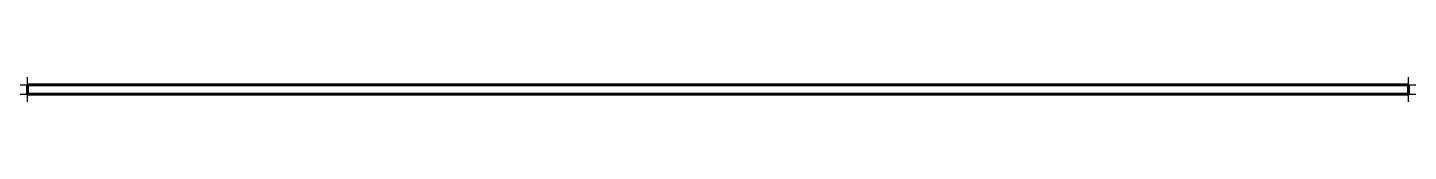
# Model space of a CAD drawing. Header units: millimetres. Extents: x 36 to 786, y -152 to -147.
import ezdxf

# ---------------------------------------------------------------- set-up
doc = ezdxf.new("R2010")
doc.units = ezdxf.units.MM
doc.linetypes.add('K5LT_BASIC', pattern=[0])
doc.layers.add('Системный слой', color=7, linetype='Continuous')

# ---------------------------------------------------------------- blocks, each defined once
blk = doc.blocks.new('U0')
at = {"layer": 'Системный слой', "color": 5, "linetype": 'K5LT_BASIC', "lineweight": 60, "true_color": 0x0000ff}
for p, q in [((36.07, -147.48), (786.07, -147.48)), ((36.07, -152.48), (36.07, -147.48)), ((786.07, -147.48), (786.07, -152.48)), ((786.07, -152.48), (36.07, -152.48))]:
    blk.add_line(p, q, dxfattribs=at)

msp = doc.modelspace()

# ---------------------------------------------------------------- linework, layer by layer
at = {"layer": 'Системный слой', "color": 9, "true_color": 0xdca5c1}
for p, direction in [((470.1, -147.48), (1, 0)), ((36.07, -147.48), (0, 1)), ((786.07, -73.51), (0, 1)), ((438, -152.48), (1, 0))]:
    msp.add_xline(p, direction, dxfattribs=at)

# ---------------------------------------------------------------- block references
at = {"layer": 'Системный слой'}
msp.add_blockref('U0', (0, 0), dxfattribs=at)

doc.saveas('drawing.dxf')
